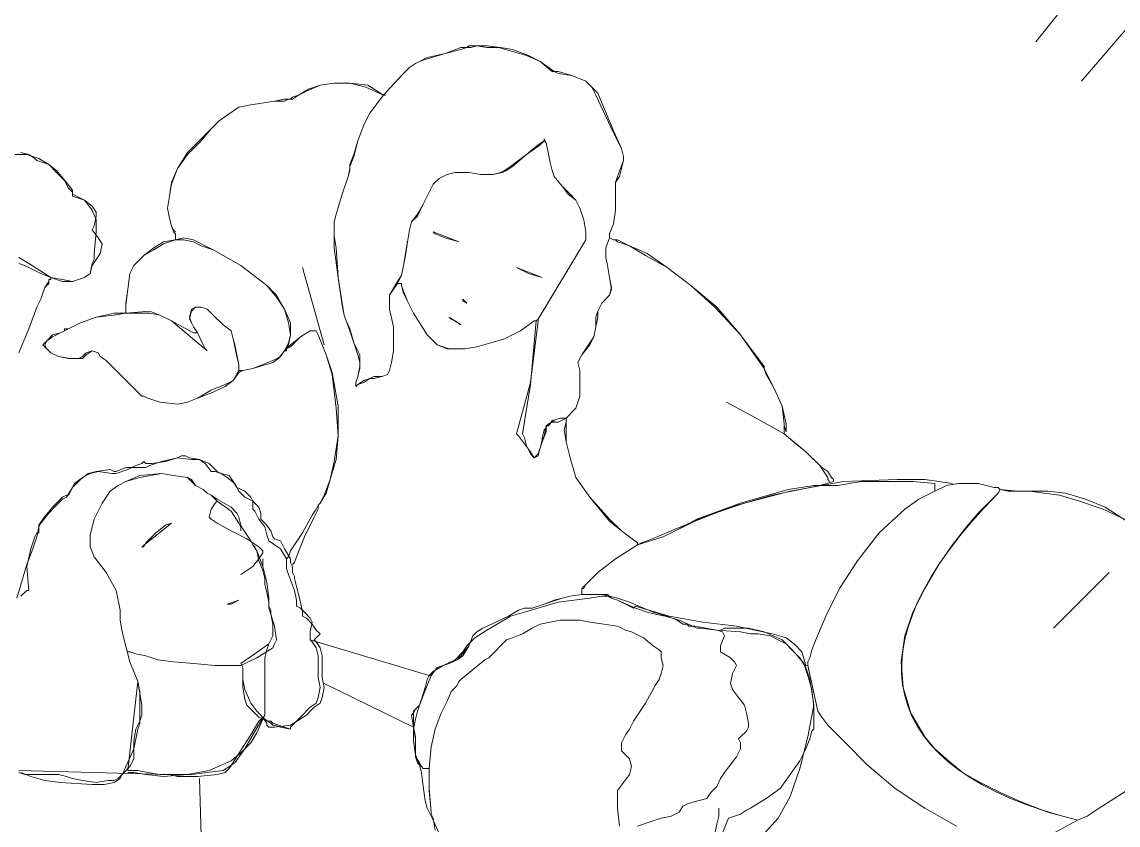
# Model space of a CAD drawing. Header units: centimetres. Extents: x -2268 to 4168, y -1681 to 1458.
# Drawn here: x 653.855 to 656.781, y 24.769 to 26.915 of the extents above; entities that cross this region are included whole.
import ezdxf

# ---------------------------------------------------------------- set-up
doc = ezdxf.new("R2010")
doc.units = ezdxf.units.CM
doc.layers.add('PDF _Geometria_Num_Penna__7', color=7, linetype='Continuous', lineweight=18)

msp = doc.modelspace()

# ---------------------------------------------------------------- linework, layer by layer
at = {"layer": 'PDF _Geometria_Num_Penna__7', "color": 7, "linetype": 'Continuous', "lineweight": 18, "flags": 128}
for points in [[(656.7732, 27.1266), (656.5616, 26.862)], [(656.9055, 27.0155), (656.6833, 26.7562)], [(654.6247, 25.2639), (654.6247, 25.2692), (654.6247, 25.285), (654.63, 25.3115), (654.6247, 25.3221), (654.6089, 25.338), (654.5983, 25.3485), (654.5877, 25.3538), (654.5877, 25.3697), (654.5824, 25.3962), (654.5665, 25.4385), (654.5612, 25.4544), (654.5612, 25.465), (654.5612, 25.4808), (654.5665, 25.4861), (654.5718, 25.502), (654.6036, 25.5496), (654.63, 25.5973), (654.6406, 25.6131), (654.6459, 25.6237), (654.6512, 25.629), (654.6618, 25.6502), (654.6777, 25.6925), (654.6882, 25.7401), (654.6988, 25.8089), (654.6935, 25.883), (654.6829, 25.973), (654.6671, 26.0259), (654.6459, 26.0788), (654.6406, 26.0894), (654.6247, 26.0894), (654.5983, 26.0735), (654.5718, 26.0471), (654.5612, 26.0418), (654.5612, 26.0365), (654.5559, 26.0365), (654.5665, 26.0524), (654.5718, 26.0788), (654.5665, 26.1106), (654.5559, 26.1476), (654.5348, 26.1794), (654.5083, 26.2111), (654.4395, 26.264), (654.3654, 26.3064), (654.3337, 26.317), (654.3125, 26.3275), (654.2861, 26.3328), (654.2649, 26.3328), (654.2649, 26.3487), (654.2596, 26.354), (654.2543, 26.3699), (654.249, 26.391), (654.2437, 26.4175), (654.249, 26.4493), (654.2543, 26.481), (654.2702, 26.5233), (654.2966, 26.5604), (654.3337, 26.5974), (654.3601, 26.6292), (654.3813, 26.6504), (654.4025, 26.6662), (654.4342, 26.6874), (654.4607, 26.6927), (654.5295, 26.7033), (654.5559, 26.7033), (654.5665, 26.7086), (654.5718, 26.7086), (654.5771, 26.7086), (654.593, 26.7191), (654.6141, 26.7297), (654.6512, 26.7456), (654.6882, 26.7509), (654.7306, 26.7509), (654.7729, 26.7403), (654.8205, 26.7191), (654.7994, 26.6927), (654.7835, 26.6715), (654.7676, 26.6398), (654.7517, 26.5974), (654.7412, 26.5551), (654.7306, 26.5286), (654.7306, 26.5181), (654.7253, 26.5022), (654.7094, 26.4546), (654.6935, 26.4016), (654.6882, 26.3805), (654.6882, 26.3593), (654.6882, 26.3381), (654.6882, 26.3117), (654.6988, 26.2323), (654.7094, 26.1582), (654.7147, 26.1317), (654.72, 26.1159), (654.7306, 26.0894), (654.7412, 26.0577), (654.7517, 26.0259), (654.757, 26.0047), (654.757, 25.9889), (654.7517, 25.9677), (654.7464, 25.9518), (654.7464, 25.9412), (654.7517, 25.9465), (654.7676, 25.9518), (654.7835, 25.9624), (654.7941, 25.9624), (654.8152, 25.9677), (654.8311, 25.973), (654.8364, 25.9836), (654.8417, 26.0047), (654.847, 26.0365), (654.847, 26.1), (654.8364, 26.1476), (654.8364, 26.1847), (654.8576, 26.2164), (654.8682, 26.2164), (654.8682, 26.2111), (654.8735, 26.19), (654.884, 26.1688), (654.8999, 26.137), (654.937, 26.0788), (654.9634, 26.0524), (654.9899, 26.0418), (655.0005, 26.0418), (655.0163, 26.0418), (655.0375, 26.0418), (655.0693, 26.0471), (655.1063, 26.0577), (655.1433, 26.0682), (655.1857, 26.0894), (655.2227, 26.1159), (655.228, 26.1159), (655.2121, 25.9465), (655.191, 25.8142), (655.1963, 25.8036), (655.2016, 25.7825), (655.2121, 25.7613), (655.2227, 25.7507), (655.2333, 25.756), (655.2386, 25.7772), (655.2439, 25.7984), (655.2492, 25.8089), (655.2545, 25.8354), (655.2598, 25.8354), (655.2651, 25.8407), (655.2703, 25.8513), (655.2756, 25.846), (655.2862, 25.846), (655.3074, 25.8566), (655.3074, 25.8513), (655.3074, 25.846), (655.3021, 25.8248), (655.3074, 25.7931), (655.318, 25.7507), (655.3338, 25.6978), (655.3709, 25.6449), (655.4238, 25.5814), (655.4556, 25.5549), (655.4979, 25.5232), (655.4979, 25.5179), (655.4397, 25.4808), (655.3921, 25.4438), (655.3762, 25.4279), (655.3603, 25.412), (655.355, 25.4015), (655.3497, 25.4015), (655.3497, 25.3856), (655.318, 25.3803), (655.2968, 25.375), (655.2756, 25.3697), (655.2492, 25.3591), (655.2174, 25.3485), (655.1963, 25.3485), (655.1804, 25.3433), (655.1539, 25.3274), (655.0851, 25.2956), (655.0693, 25.285), (655.0587, 25.2745), (655.0481, 25.248), (655.0269, 25.2215), (655.0163, 25.211), (654.9952, 25.2004), (654.9634, 25.1898), (654.9475, 25.1686)], [(654.2649, 26.354), (654.2596, 26.3593), (654.2543, 26.3699), (654.249, 26.391), (654.2437, 26.4175), (654.249, 26.4493), (654.2543, 26.4863), (654.2702, 26.5233), (654.2966, 26.5657), (654.3337, 26.6027), (654.3601, 26.6292), (654.3813, 26.6504), (654.4025, 26.6662), (654.4342, 26.6874), (654.4607, 26.6927), (654.5295, 26.7033), (654.5559, 26.7086), (654.5665, 26.7086), (654.5718, 26.7086), (654.5771, 26.7139), (654.593, 26.7191), (654.6194, 26.735), (654.6512, 26.7456), (654.6882, 26.7509), (654.7306, 26.7509), (654.7782, 26.7456), (654.8205, 26.7191), (654.8258, 26.7191)], [(653.8309, 26.5604), (653.868, 26.5604), (653.8997, 26.5498), (653.9262, 26.5339), (653.9474, 26.5128), (653.9685, 26.4916), (653.9791, 26.4704), (653.9897, 26.4598), (653.9897, 26.4546), (654.0214, 26.4387), (654.0426, 26.4122), (654.0532, 26.3858), (654.0532, 26.354), (654.0479, 26.2958), (654.0479, 26.2799), (654.0426, 26.2693), (654.0373, 26.2429), (654.0214, 26.2323), (653.9897, 26.2217), (653.9632, 26.227), (653.9315, 26.2323), (653.905, 26.2429), (653.8838, 26.2535), (653.8627, 26.264), (653.8468, 26.2693)], [(653.8521, 26.5657), (653.8733, 26.5604), (653.8891, 26.5498), (653.8944, 26.5445), (653.9262, 26.5339), (653.9474, 26.5181), (653.9738, 26.4863), (653.9897, 26.4651), (653.9897, 26.4546), (653.9897, 26.4493), (654.0214, 26.4387), (654.0426, 26.4228), (654.0532, 26.4069), (654.0532, 26.3963), (654.0479, 26.3699), (654.0426, 26.3593), (654.0585, 26.3381), (654.0691, 26.3223), (654.0638, 26.2958), (654.0532, 26.2799), (654.0426, 26.264), (654.0373, 26.2429), (654.0214, 26.2323), (653.9897, 26.2217), (653.9632, 26.2217), (653.9315, 26.2323), (653.8733, 26.2693), (653.8468, 26.2852)], [(654.1326, 26.1423), (654.1326, 26.1476), (654.1326, 26.1635), (654.1379, 26.2005), (654.1432, 26.2429), (654.1538, 26.264), (654.1643, 26.2746), (654.1802, 26.2905), (654.2067, 26.3117), (654.2331, 26.3275), (654.2649, 26.3328), (654.2861, 26.3381), (654.3125, 26.3328), (654.3337, 26.3223), (654.3654, 26.3064), (654.4395, 26.264), (654.5083, 26.2111), (654.5348, 26.1847), (654.5559, 26.1476), (654.5718, 26.1106), (654.5718, 26.0788), (654.5665, 26.0577), (654.5559, 26.0365), (654.5454, 26.0206), (654.5242, 26.01), (654.4713, 25.9889), (654.4448, 25.9836), (654.4342, 25.9836)], [(655.4344, 26.3328), (655.4397, 26.3328), (655.445, 26.3328), (655.4767, 26.317), (655.5244, 26.2958), (655.5773, 26.2588), (655.6408, 26.2111), (655.7096, 26.1529), (655.7731, 26.0788), (655.8366, 25.9942), (655.8366, 25.9889), (655.8419, 25.9783), (655.863, 25.9359), (655.8842, 25.8883), (655.8948, 25.8407), (655.8948, 25.8248), (655.8948, 25.8195), (655.8895, 25.8354)], [(653.8468, 26.2852), (653.8733, 26.2693), (653.9315, 26.2323), (653.9315, 26.227), (653.9262, 26.227), (653.9262, 26.2164), (653.9156, 26.2058), (653.9103, 26.19), (653.905, 26.1741), (653.8944, 26.1529), (653.8733, 26.0947), (653.8468, 26.0312)], [(654.6036, 26.2588), (654.6618, 26.0524)], [(653.8468, 26.0312), (653.8733, 26.0947), (653.8944, 26.1529), (653.905, 26.1741), (653.9103, 26.19), (653.9156, 26.2058), (653.9262, 26.2217), (653.9262, 26.227), (653.9315, 26.227)], [(654.8682, 26.2164), (654.8682, 26.2111), (654.8735, 26.1952), (654.884, 26.1688), (654.8999, 26.137), (654.937, 26.0788), (654.9634, 26.0524), (654.9952, 26.0418), (655.0005, 26.0418), (655.0163, 26.0418), (655.0375, 26.0418), (655.0693, 26.0471), (655.1063, 26.0577), (655.1433, 26.0682), (655.1857, 26.0894), (655.2227, 26.1159)], [(654.5771, 25.465), (654.5824, 25.4703), (654.5877, 25.4861), (654.6089, 25.5391), (654.6353, 25.592), (654.6459, 25.6131), (654.6459, 25.6237), (654.6512, 25.629), (654.6671, 25.6555), (654.6777, 25.6925), (654.6935, 25.7454), (654.6988, 25.8089), (654.6988, 25.8883), (654.6829, 25.9783), (654.6671, 26.0259), (654.6459, 26.0788), (654.6406, 26.0894), (654.6247, 26.0894), (654.5983, 26.0735), (654.5718, 26.0524), (654.5612, 26.0418), (654.5612, 26.0365)], [(656.0112, 25.6872), (656.0059, 25.6925), (656.0059, 25.6978), (655.9953, 25.7137), (655.9848, 25.7296), (655.9477, 25.7666), (655.9213, 25.7878), (655.8895, 25.8142), (655.8154, 25.8566), (655.736, 25.8989)], [(655.3074, 25.8566), (655.3074, 25.846), (655.3074, 25.8248), (655.3074, 25.7931), (655.318, 25.7507), (655.3338, 25.6978), (655.3709, 25.6449), (655.4238, 25.5867), (655.4556, 25.5549), (655.4979, 25.5232)], [(654.4448, 25.1898), (654.4448, 25.158), (654.4501, 25.1316), (654.466, 25.0945), (654.4819, 25.0734), (654.4924, 25.0628), (654.5083, 25.0416), (654.5083, 25.0363), (654.5136, 25.031), (654.5189, 25.031), (654.5295, 25.031), (654.5718, 25.0363), (654.6141, 25.0628), (654.63, 25.0787), (654.6353, 25.0839), (654.6512, 25.0945), (654.6565, 25.1104), (654.6618, 25.1369), (654.6565, 25.1633), (654.6565, 25.1951), (654.6565, 25.2215), (654.6512, 25.2427), (654.6406, 25.2586), (654.6353, 25.2639), (654.6406, 25.2692), (654.6512, 25.2797), (654.6406, 25.2903), (654.63, 25.3062), (654.6141, 25.3221), (654.6036, 25.3274), (654.6036, 25.338), (654.5983, 25.3644), (654.5877, 25.4068), (654.5824, 25.4279), (654.5824, 25.4332), (654.5771, 25.4438), (654.5771, 25.4597), (654.5718, 25.4703), (654.5718, 25.4808), (654.5559, 25.5073), (654.5454, 25.5285), (654.5295, 25.5338), (654.5242, 25.5391), (654.5189, 25.5549), (654.5083, 25.5708), (654.4977, 25.5814), (654.4924, 25.5867), (654.4924, 25.6026), (654.4871, 25.6184), (654.4713, 25.6343), (654.4501, 25.6449), (654.4342, 25.6608), (654.4236, 25.6819), (654.4025, 25.6978), (654.3866, 25.7084), (654.376, 25.7137), (654.3548, 25.7349), (654.3284, 25.7454), (654.3019, 25.7507), (654.2913, 25.756), (654.2808, 25.756), (654.2702, 25.7507), (654.2278, 25.7401), (654.1961, 25.7296), (654.1855, 25.7243), (654.1802, 25.7243), (654.1749, 25.7243), (654.159, 25.7243), (654.1326, 25.7243), (654.1061, 25.7137), (654.1008, 25.7137), (654.0902, 25.719), (654.0532, 25.7137), (654.032, 25.7084), (654.0109, 25.6925), (653.9897, 25.6713), (653.9738, 25.6449), (653.9632, 25.6396), (653.9474, 25.6237), (653.9262, 25.6026), (653.905, 25.5761), (653.8997, 25.5655), (653.8944, 25.5391), (653.8839, 25.5073), (653.868, 25.465), (653.8415, 25.375)], [(653.8521, 25.3803), (653.868, 25.3962), (653.8733, 25.3962), (653.868, 25.4597), (653.8786, 25.5073), (653.8891, 25.5391), (653.8944, 25.5496), (653.8997, 25.5496), (653.8997, 25.5708), (653.9103, 25.5867), (653.9368, 25.6184), (653.9632, 25.6449), (653.9738, 25.6502), (653.9791, 25.6502), (653.995, 25.6819), (654.0161, 25.6978), (654.0373, 25.7084), (654.0585, 25.7137), (654.0955, 25.7084), (654.1061, 25.7084), (654.1379, 25.719), (654.159, 25.7296), (654.1749, 25.7349), (654.1802, 25.7401), (654.1855, 25.7349), (654.2014, 25.7349), (654.2384, 25.7401), (654.2702, 25.7507), (654.3072, 25.7454), (654.3125, 25.7454), (654.3284, 25.7454), (654.3442, 25.7349), (654.3601, 25.7137), (654.3707, 25.7137), (654.3866, 25.7084), (654.4077, 25.7031), (654.4183, 25.6872), (654.4289, 25.6713), (654.4501, 25.6608), (654.466, 25.6449), (654.4712, 25.6343), (654.4712, 25.6131), (654.4765, 25.6078), (654.4871, 25.5867), (654.503, 25.5655), (654.5083, 25.5443), (654.5136, 25.5285), (654.5295, 25.5179), (654.5453, 25.5073), (654.5612, 25.4808), (654.5612, 25.465), (654.5612, 25.4544), (654.5665, 25.4385), (654.5824, 25.3962), (654.5877, 25.3697), (654.5877, 25.3538), (654.5983, 25.3485), (654.6088, 25.338), (654.6247, 25.3221), (654.63, 25.3115), (654.6247, 25.285), (654.6247, 25.2692), (654.6247, 25.2639), (654.63, 25.2586), (654.6406, 25.2427), (654.6459, 25.2215), (654.6459, 25.1951), (654.6459, 25.1633), (654.6512, 25.1369), (654.6459, 25.1104), (654.6406, 25.0945), (654.6247, 25.0839), (654.5983, 25.0575), (654.5824, 25.0416), (654.5718, 25.031), (654.5718, 25.0257), (654.54, 25.0363), (654.5242, 25.0416), (654.5189, 25.0469), (654.5083, 25.0469), (654.4871, 25.0575), (654.4712, 25.0734), (654.4607, 25.0839), (654.4554, 25.0892), (654.4501, 25.1051), (654.4448, 25.1369), (654.4448, 25.158), (654.4448, 25.1898), (654.4395, 25.2004), (654.4765, 25.2268), (654.5136, 25.2533), (654.5242, 25.2745), (654.5242, 25.3062), (654.5189, 25.3327), (654.5136, 25.3485), (654.5136, 25.3644), (654.5083, 25.3909), (654.503, 25.412), (654.503, 25.4279), (654.503, 25.4385), (654.4977, 25.4597), (654.4818, 25.502), (654.4765, 25.5126), (654.4712, 25.5179), (654.466, 25.5285), (654.4554, 25.5443), (654.4448, 25.5602), (654.4395, 25.5708), (654.4342, 25.592), (654.4289, 25.6026), (654.413, 25.6184), (654.376, 25.6396), (654.3601, 25.6502), (654.3495, 25.6555), (654.339, 25.6661), (654.3178, 25.6766), (654.3019, 25.6925), (654.2966, 25.6978), (654.2596, 25.7031), (654.2278, 25.7084), (654.1696, 25.6978), (654.1326, 25.6872), (654.1114, 25.6766), (654.0902, 25.6608), (654.0691, 25.629), (654.0479, 25.5867), (654.0373, 25.5443), (654.0373, 25.5126), (654.0479, 25.4861), (654.0796, 25.4438), (654.1061, 25.3962), (654.1114, 25.3697), (654.1167, 25.3433), (654.1167, 25.3168), (654.122, 25.285), (654.1432, 25.2057), (654.1643, 25.1527), (654.1749, 25.0892), (654.1749, 25.0628), (654.1696, 25.0469), (654.159, 25.0257), (654.1537, 24.994), (654.1537, 24.9464), (654.1432, 24.9252), (654.1273, 24.9093), (654.1114, 24.8934), (654.1008, 24.8881), (654.0955, 24.8881), (654.0849, 24.8881), (654.0532, 24.8829), (654.0161, 24.8881), (653.9897, 24.8934), (653.9738, 24.8987), (653.9526, 24.904), (653.905, 24.904), (653.8627, 24.904), (653.8468, 24.9093)], [(653.8521, 24.9093), (653.8786, 24.8987), (653.9156, 24.8881), (653.958, 24.8829), (654.0426, 24.8776), (654.0744, 24.8776), (654.1008, 24.8829), (654.1167, 24.8934), (654.1273, 24.9146), (654.1538, 24.9728), (654.1643, 25.0257), (654.1696, 25.0416), (654.1696, 25.0469), (654.1696, 25.0945), (654.1696, 25.1263), (654.1643, 25.1527), (654.1432, 25.2057), (654.122, 25.285), (654.1167, 25.3168), (654.1167, 25.3433), (654.1114, 25.3697), (654.1061, 25.3962), (654.0797, 25.4438), (654.0479, 25.4861), (654.0373, 25.5126), (654.0373, 25.5443), (654.0479, 25.5867), (654.0691, 25.629), (654.0902, 25.6608), (654.1114, 25.6766), (654.1326, 25.6872), (654.1696, 25.7031), (654.2278, 25.7084), (654.2596, 25.7031), (654.2966, 25.6978), (654.3072, 25.6925), (654.3178, 25.6766), (654.339, 25.6661), (654.3496, 25.6555), (654.3601, 25.6502), (654.376, 25.6343), (654.4131, 25.6078), (654.4342, 25.5761), (654.4395, 25.5655), (654.4395, 25.5549)], [(655.3497, 25.4015), (655.355, 25.4068), (655.3603, 25.412), (655.3762, 25.4279), (655.3921, 25.4438), (655.4397, 25.4808), (655.4979, 25.5179), (655.5085, 25.5232), (655.5244, 25.5285), (655.5508, 25.5391), (655.5879, 25.5549), (655.6249, 25.5708), (655.6725, 25.592), (655.7837, 25.629), (655.9054, 25.6608), (656.0483, 25.6872), (656.1911, 25.6925), (656.2652, 25.6925), (656.3393, 25.6819)], [(656.3499, 24.7664), (656.2652, 24.8141), (656.1858, 24.867), (656.1117, 24.9305), (656.0535, 24.9887), (656.0059, 25.0363), (655.99, 25.0575), (655.9794, 25.0734), (655.953, 25.1951), (655.953, 25.2057), (655.9583, 25.2162), (655.9636, 25.2374), (655.9742, 25.2639), (656.0006, 25.3274), (656.0377, 25.4015), (656.0853, 25.4755), (656.1435, 25.5496), (656.2123, 25.6131), (656.2493, 25.6396), (656.2917, 25.6608), (656.3234, 25.6766), (656.3552, 25.6819), (656.4081, 25.6819), (656.4504, 25.6713), (656.461, 25.6713), (656.4663, 25.6661), (656.4875, 25.6608), (656.5192, 25.6608), (656.5563, 25.6608), (656.5933, 25.6608), (656.6409, 25.6555), (656.6939, 25.6396), (656.7468, 25.6184), (656.805, 25.5814)], [(656.6145, 24.7506), (656.6727, 24.7823), (656.5933, 24.8035), (656.5245, 24.8299), (656.4663, 24.8564), (656.4134, 24.8829), (656.3658, 24.9093), (656.3287, 24.9411), (656.2917, 24.9728), (656.2652, 25.0046), (656.2282, 25.0681), (656.207, 25.1369), (656.2017, 25.2057), (656.2123, 25.2745), (656.2335, 25.338), (656.2652, 25.4015), (656.3023, 25.465), (656.3393, 25.5179), (656.3764, 25.5655), (656.4081, 25.6026), (656.4399, 25.6343), (656.461, 25.6555), (656.4663, 25.6661), (656.5139, 25.6608), (656.5457, 25.6608), (656.5827, 25.6555), (656.6251, 25.6502), (656.678, 25.6343), (656.7415, 25.6131), (656.8209, 25.5761)], [(654.4395, 25.4385), (654.4713, 25.4597), (654.4871, 25.4808), (654.4977, 25.4967), (654.4977, 25.502), (654.4871, 25.5126), (654.4554, 25.5338), (654.4131, 25.5549), (654.376, 25.5761), (654.3601, 25.5867), (654.3548, 25.592), (654.3601, 25.6131), (654.3707, 25.629), (654.376, 25.6343)], [(654.4977, 25.4808), (654.4977, 25.4755), (654.4977, 25.4597), (654.5083, 25.4173), (654.5136, 25.375), (654.5136, 25.3591), (654.5136, 25.3538), (654.5189, 25.3433), (654.5189, 25.3327), (654.5295, 25.3009), (654.5348, 25.2639), (654.5295, 25.2533), (654.5242, 25.2427), (654.4818, 25.2162), (654.4395, 25.1951), (654.3707, 25.1951), (654.3125, 25.2004), (654.2596, 25.2057), (654.2172, 25.211), (654.1855, 25.2215), (654.159, 25.2268), (654.1432, 25.2321), (654.1379, 25.2321)], [(656.6092, 25.2956), (656.7574, 25.4438)], [(654.9264, 24.9199), (654.9211, 24.9252), (654.9158, 24.9358), (654.9052, 24.9516), (654.9052, 24.9728), (654.9052, 25.0046), (654.8999, 25.031), (654.8999, 25.0628), (654.8999, 25.0734), (654.9052, 25.0787), (654.9158, 25.0892), (654.9264, 25.1157), (654.9475, 25.1686), (654.9634, 25.1898), (654.9952, 25.2004), (655.0163, 25.211), (655.0322, 25.2215), (655.0481, 25.248), (655.0587, 25.2745), (655.0693, 25.285), (655.0851, 25.2956), (655.1539, 25.3274), (655.1804, 25.3433), (655.1963, 25.3485), (655.2174, 25.3485), (655.2492, 25.3591), (655.2809, 25.3697), (655.2968, 25.375), (655.318, 25.3803), (655.3497, 25.3856), (655.3921, 25.3856), (655.4079, 25.3856), (655.4185, 25.3856), (655.4291, 25.375), (655.445, 25.3697), (655.4926, 25.3485), (655.5244, 25.338), (655.5455, 25.3327), (655.572, 25.3274), (655.609, 25.3168), (655.6461, 25.3009), (655.6567, 25.2956), (655.6672, 25.2956), (655.7096, 25.2903), (655.7254, 25.285), (655.7307, 25.2745), (655.7202, 25.248), (655.7202, 25.2374), (655.7202, 25.2321), (655.7466, 25.2162), (655.7572, 25.2057), (655.7625, 25.1951), (655.7519, 25.1739), (655.7466, 25.1475), (655.7519, 25.1316), (655.7678, 25.1104), (655.7837, 25.0892), (655.789, 25.0681), (655.7942, 25.0416), (655.7942, 25.031), (655.789, 25.0204), (655.7731, 25.0046), (655.7678, 24.9993), (655.7731, 24.9887), (655.7731, 24.9728), (655.7625, 24.9516), (655.7307, 24.9093), (655.7202, 24.8934), (655.7096, 24.8723), (655.6937, 24.8564), (655.6831, 24.8405), (655.6461, 24.8299), (655.6302, 24.8246), (655.6196, 24.8194), (655.609, 24.8035), (655.5879, 24.7929), (655.5614, 24.7876), (655.5455, 24.7823), (655.5296, 24.777), (655.4979, 24.7664)], [(655.8313, 24.74), (655.8736, 24.7876), (655.9054, 24.8458), (655.9318, 24.9199), (655.953, 25.0046), (655.9689, 25.0892), (655.9636, 25.1263), (655.9583, 25.158), (655.9477, 25.1898), (655.9318, 25.2162), (655.8948, 25.2533), (655.8525, 25.2745), (655.8207, 25.2797), (655.7995, 25.2797), (655.7731, 25.285), (655.7096, 25.2903), (655.6514, 25.3009), (655.6355, 25.3009), (655.6302, 25.3062), (655.6196, 25.3062), (655.6037, 25.3168), (655.5773, 25.3274), (655.5402, 25.338), (655.4767, 25.3644), (655.445, 25.375), (655.4238, 25.3803), (655.4026, 25.3803), (655.3709, 25.375), (655.2862, 25.3644), (655.1963, 25.338), (655.1592, 25.3274), (655.1328, 25.3115), (655.0957, 25.2903), (655.064, 25.2692), (655.0428, 25.248), (655.0322, 25.2321), (655.011, 25.211), (654.9793, 25.1951), (654.9528, 25.1792), (654.9422, 25.1686), (654.937, 25.158), (654.9317, 25.1369), (654.9211, 25.1051), (654.9105, 25.0734), (654.9052, 25.0522), (654.8999, 25.0257), (654.8999, 24.994), (654.9052, 24.9569), (654.9158, 24.9305), (654.9211, 24.9093), (654.9264, 24.8723), (654.9317, 24.8352), (654.937, 24.8141), (654.9422, 24.8035), (654.9528, 24.7823), (654.974, 24.7347)], [(655.4503, 24.7664), (655.445, 24.8141), (655.445, 24.8405), (655.445, 24.8617), (655.4767, 24.904), (655.482, 24.9252), (655.4767, 24.9464), (655.4661, 24.9569), (655.4556, 24.9675), (655.4556, 24.9887), (655.4661, 25.0099), (655.4767, 25.0257), (655.4873, 25.0469), (655.5191, 25.0945), (655.5455, 25.1422), (655.5561, 25.158), (655.5614, 25.1739), (655.5667, 25.1951), (655.5614, 25.2162), (655.5614, 25.2321), (655.5561, 25.2374), (655.5402, 25.248), (655.5138, 25.2692), (655.482, 25.285), (655.4661, 25.2903), (655.4556, 25.2956), (655.445, 25.3009), (655.4079, 25.3062), (655.3709, 25.3115), (655.3444, 25.3168), (655.3233, 25.3168), (655.2915, 25.3168), (655.2651, 25.3115), (655.2386, 25.3062), (655.2174, 25.2956), (655.191, 25.2797), (655.1645, 25.2692), (655.1486, 25.2639), (655.1328, 25.248), (655.1169, 25.2321), (655.101, 25.2162), (655.0904, 25.211), (655.0269, 25.158), (655.0216, 25.1527), (655.0163, 25.1422), (655.0005, 25.1263), (654.9899, 25.0998), (654.974, 25.0681), (654.9581, 25.0257), (654.9475, 24.9781), (654.9422, 24.9199), (654.9422, 24.867), (654.9475, 24.8035), (654.9475, 24.7982), (654.9528, 24.7876), (654.9581, 24.7558)], [(655.7149, 24.7241), (655.7413, 24.7876), (655.7572, 24.7929), (655.7731, 24.7982), (655.789, 24.8088), (655.7995, 24.8141), (655.8419, 24.8405), (655.8789, 24.867), (655.9054, 24.904), (655.9318, 24.9411), (655.9477, 24.9728), (655.9583, 24.9993), (655.9636, 25.0204), (655.9689, 25.0257), (655.9689, 25.031), (655.9689, 25.0416), (655.9689, 25.0839), (655.9636, 25.1316), (655.953, 25.1686), (655.9424, 25.2004), (655.9213, 25.2268), (655.8842, 25.2639), (655.8366, 25.285), (655.7942, 25.2956), (655.7572, 25.2956), (655.7307, 25.2956), (655.7202, 25.2903)], [(653.8468, 24.9146), (654.2437, 24.904), (654.249, 24.904), (654.2702, 24.8987), (654.3231, 24.8987), (654.376, 24.904), (654.3972, 24.9093), (654.4078, 24.9199), (654.466, 25.0099), (654.4871, 25.0469), (654.4977, 25.0575), (654.503, 25.0522), (654.5189, 25.0416), (654.5242, 25.0363), (654.5295, 25.0363), (654.5454, 25.031), (654.5718, 25.0257), (654.5718, 25.031), (654.5824, 25.0416), (654.5983, 25.0575), (654.6247, 25.0839), (654.6406, 25.0945), (654.6459, 25.1104), (654.6512, 25.1369), (654.6459, 25.1633), (654.6459, 25.1951), (654.6459, 25.2215), (654.6406, 25.2427), (654.63, 25.2586), (654.6247, 25.2639), (654.9422, 25.1686), (654.9475, 25.1686), (654.9264, 25.1157), (654.9158, 25.0892), (654.9052, 25.0787), (654.8999, 25.0681), (654.8946, 25.0628), (654.8999, 25.031), (654.9052, 24.9993), (654.9052, 24.9728), (654.9052, 24.9516), (654.9105, 24.9358), (654.9211, 24.9252), (654.9264, 24.9199), (654.9422, 24.9199), (654.9422, 24.8617), (654.9475, 24.8035), (654.9475, 24.7982), (654.9528, 24.7876), (654.9581, 24.7558)], [(654.8999, 25.031), (654.6618, 25.1475)], [(654.1379, 24.9093), (654.1432, 24.9093), (654.1538, 24.9093), (654.1855, 24.904), (654.2331, 24.8987), (654.2966, 24.904), (654.3548, 24.9146), (654.4131, 24.9411), (654.4395, 24.9622), (654.466, 24.9887), (654.4819, 25.0152), (654.4977, 25.0522)], [(654.3284, 24.8934), (654.339, 24.5548)], [(656.805, 24.8617), (656.7309, 24.8141), (656.6991, 24.7929), (656.6727, 24.7823), (656.6145, 24.7506)], [(655.7149, 24.8141), (655.7149, 24.8088), (655.7149, 24.7929), (655.7096, 24.7717), (655.7043, 24.7453), (655.6672, 24.6183)]]:
    msp.add_lwpolyline(points, dxfattribs=at)
for points in [[(654.6882, 26.3593), (654.6882, 26.3805), (654.6935, 26.4016), (654.7094, 26.4546), (654.7253, 26.5022), (654.7306, 26.5181), (654.7306, 26.5286), (654.7412, 26.5551), (654.7517, 26.5974), (654.7676, 26.6398), (654.7835, 26.6715), (654.7994, 26.6927), (654.8205, 26.7191), (654.8682, 26.7721), (654.8893, 26.7932), (654.9052, 26.8038), (654.9158, 26.8091), (654.9317, 26.8144), (654.9846, 26.8303), (655.0269, 26.8409), (655.0428, 26.8462), (655.0481, 26.8462), (655.0534, 26.8462), (655.0693, 26.8514), (655.0957, 26.8462), (655.1275, 26.8462), (655.1645, 26.8356), (655.2016, 26.825), (655.2386, 26.8091), (655.2703, 26.7826), (655.2756, 26.7826), (655.2862, 26.7774), (655.3233, 26.7721), (655.3603, 26.7562), (655.3762, 26.7403), (655.3868, 26.7191), (655.4344, 26.6186), (655.4556, 26.5763), (655.4609, 26.5551), (655.4609, 26.5445), (655.445, 26.5022), (655.4397, 26.4863), (655.4397, 26.4704), (655.4397, 26.4493), (655.4397, 26.4122), (655.4344, 26.3752), (655.4238, 26.3487), (655.4238, 26.3381), (655.4132, 26.3117), (655.4132, 26.2852), (655.4185, 26.264), (655.4238, 26.2323), (655.4291, 26.2005), (655.4238, 26.1847), (655.4026, 26.1635), (655.3921, 26.1423), (655.3868, 26.1265), (655.3868, 26.1), (655.3815, 26.0735), (655.3709, 26.0524), (655.3497, 26.0259), (655.3391, 26.0047), (655.3444, 25.9836), (655.3444, 25.9518), (655.3444, 25.9148), (655.3338, 25.883), (655.3074, 25.8566), (655.2862, 25.846), (655.2756, 25.846), (655.2703, 25.846), (655.2598, 25.8407), (655.2545, 25.8301), (655.2492, 25.8248), (655.2439, 25.8036), (655.2439, 25.7931), (655.2386, 25.7772), (655.2333, 25.756), (655.2227, 25.7507), (655.2121, 25.7613), (655.2016, 25.7825), (655.1963, 25.8036), (655.191, 25.8142), (655.2121, 25.9465), (655.228, 26.1159), (655.2333, 26.1212), (655.3603, 26.3328), (655.3603, 26.354), (655.355, 26.3858), (655.3444, 26.4175), (655.3338, 26.4387), (655.3127, 26.4546), (655.2968, 26.4757), (655.2756, 26.5022), (655.2703, 26.5181), (655.2651, 26.5392), (655.2598, 26.5657), (655.2545, 26.5921), (655.2492, 26.5974), (655.2333, 26.5868), (655.2016, 26.5604), (655.1592, 26.5286), (655.1433, 26.5181), (655.1328, 26.5128), (655.1116, 26.5075), (655.0798, 26.5075), (655.0481, 26.5128), (655.0269, 26.5128), (655.011, 26.5128), (654.9899, 26.5075), (654.9687, 26.4969), (654.9528, 26.481), (654.9422, 26.4598), (654.9264, 26.4281), (654.9105, 26.3963), (654.8946, 26.3805), (654.8893, 26.3593), (654.884, 26.3275), (654.8787, 26.2905), (654.8735, 26.264), (654.8682, 26.2376), (654.8576, 26.2164), (654.8364, 26.1847), (654.8364, 26.1476), (654.847, 26.1), (654.847, 26.0365), (654.8417, 26.0047), (654.8364, 25.9836), (654.8311, 25.973), (654.8152, 25.9677), (654.7941, 25.9624), (654.7835, 25.9624), (654.7676, 25.9518), (654.7517, 25.9465), (654.7464, 25.9412), (654.7464, 25.9518), (654.7517, 25.9677), (654.757, 25.9889), (654.757, 26.0047), (654.7517, 26.0259), (654.7412, 26.0577), (654.7306, 26.0894), (654.72, 26.1159), (654.7147, 26.1317), (654.7094, 26.1582), (654.6988, 26.2323), (654.6882, 26.3117), (654.6882, 26.3381)], [(655.2545, 25.8354), (655.2545, 25.8301), (655.2545, 25.8195), (655.2439, 25.7931), (655.2333, 25.7613), (655.228, 25.756), (655.2227, 25.7507), (655.2121, 25.7666), (655.1963, 25.7878), (655.1804, 25.8089), (655.1751, 25.8142), (655.2121, 25.9518), (655.2333, 26.1159), (655.2333, 26.1212), (655.3603, 26.3328), (655.3603, 26.354), (655.355, 26.3858), (655.3444, 26.4175), (655.3338, 26.4387), (655.318, 26.4546), (655.2968, 26.4757), (655.2756, 26.5022), (655.2703, 26.5181), (655.2651, 26.5392), (655.2598, 26.5657), (655.2545, 26.5921), (655.2492, 26.6027), (655.2492, 26.5974), (655.2386, 26.5868), (655.2016, 26.5604), (655.1645, 26.5286), (655.1486, 26.5181), (655.138, 26.5128), (655.1116, 26.5075), (655.0798, 26.5075), (655.0481, 26.5128), (655.0269, 26.5128), (655.011, 26.5128), (654.9899, 26.5075), (654.9687, 26.4969), (654.9528, 26.481), (654.9422, 26.4598), (654.9264, 26.4281), (654.9105, 26.4016), (654.8946, 26.3805), (654.8893, 26.3593), (654.884, 26.3275), (654.8787, 26.2958), (654.8735, 26.264), (654.8682, 26.2376), (654.8576, 26.2217), (654.8364, 26.1847), (654.8364, 26.1476), (654.847, 26.1), (654.847, 26.0365), (654.8417, 26.0047), (654.8364, 25.9836), (654.8311, 25.973), (654.8152, 25.9677), (654.7941, 25.9677), (654.7835, 25.9624), (654.7676, 25.9571), (654.7517, 25.9465), (654.7464, 25.9412), (654.7464, 25.9518), (654.7517, 25.9677), (654.757, 25.9942), (654.757, 26.0047), (654.757, 26.0259), (654.7412, 26.0577), (654.7306, 26.0947), (654.72, 26.1159), (654.7147, 26.1317), (654.7094, 26.1635), (654.6988, 26.2323), (654.6935, 26.3117), (654.6882, 26.3434), (654.6882, 26.3593), (654.6882, 26.3805), (654.6935, 26.4016), (654.7094, 26.4546), (654.7253, 26.5022), (654.7306, 26.5233), (654.7306, 26.5339), (654.7412, 26.5604), (654.7517, 26.5974), (654.7676, 26.6398), (654.7835, 26.6715), (654.7994, 26.6927), (654.8205, 26.7191), (654.8682, 26.7721), (654.8893, 26.7932), (654.9052, 26.8038), (654.9158, 26.8091), (654.937, 26.8197), (654.9846, 26.8303), (655.0269, 26.8462), (655.0428, 26.8462), (655.0481, 26.8514), (655.0534, 26.8514), (655.0693, 26.8514), (655.0957, 26.8514), (655.1328, 26.8462), (655.1645, 26.8409), (655.2068, 26.825), (655.2386, 26.8091), (655.2756, 26.7826), (655.2862, 26.7826), (655.3233, 26.7721), (655.3603, 26.7562), (655.3762, 26.7403), (655.3921, 26.7244), (655.4344, 26.6239), (655.4556, 26.5763), (655.4609, 26.5551), (655.4609, 26.5445), (655.4503, 26.5022), (655.4397, 26.4863), (655.4397, 26.4757), (655.4397, 26.4493), (655.4397, 26.4122), (655.4344, 26.3752), (655.4238, 26.3487), (655.4238, 26.3381), (655.4132, 26.3117), (655.4132, 26.2852), (655.4185, 26.264), (655.4238, 26.2323), (655.4291, 26.2058), (655.4238, 26.1847), (655.4026, 26.1635), (655.3921, 26.1423), (655.3921, 26.1265), (655.3868, 26.1), (655.3815, 26.0735), (655.3709, 26.0577), (655.3497, 26.0259), (655.3391, 26.0047), (655.3444, 25.9836), (655.3444, 25.9518), (655.3444, 25.9148), (655.3338, 25.883), (655.3074, 25.8566), (655.2915, 25.8566), (655.2756, 25.8513)], [(654.8734, 26.264), (654.8787, 26.2905), (654.884, 26.3275), (654.8893, 26.3593), (654.8946, 26.3805), (654.9105, 26.3963), (654.9264, 26.4281), (654.9422, 26.4598), (654.9528, 26.481), (654.9687, 26.4969), (654.9899, 26.5075), (655.011, 26.5128), (655.0269, 26.5128), (655.0481, 26.5128), (655.0798, 26.5075), (655.1116, 26.5075), (655.1327, 26.5128), (655.1433, 26.5181), (655.1592, 26.5286), (655.2015, 26.5604), (655.2333, 26.5868), (655.2492, 26.5974), (655.2545, 26.5921), (655.2597, 26.5657), (655.265, 26.5392), (655.2703, 26.5181), (655.2756, 26.5022), (655.2968, 26.4757), (655.3127, 26.4546), (655.3338, 26.4387), (655.3444, 26.4175), (655.355, 26.3858), (655.3603, 26.354), (655.3603, 26.3328), (655.2333, 26.1212), (655.228, 26.1159), (655.2227, 26.1159), (655.1857, 26.0894), (655.1433, 26.0682), (655.1063, 26.0577), (655.0692, 26.0471), (655.0375, 26.0418), (655.0163, 26.0418), (655.0004, 26.0418), (654.9899, 26.0418), (654.9634, 26.0524), (654.9369, 26.0788), (654.8999, 26.137), (654.884, 26.1688), (654.8734, 26.19), (654.8681, 26.2111), (654.8681, 26.2164), (654.8576, 26.2164), (654.8681, 26.2376)], [(654.9528, 26.354), (654.9581, 26.3487), (654.9846, 26.3381), (655.0216, 26.3275)], [(655.3074, 25.8566), (655.3074, 25.8513), (655.3074, 25.846), (655.3021, 25.8248), (655.3074, 25.7931), (655.318, 25.7507), (655.3338, 25.6978), (655.3709, 25.6449), (655.4238, 25.5814), (655.4556, 25.5549), (655.4979, 25.5232), (655.4979, 25.5179), (655.5667, 25.5391), (655.6514, 25.5814), (655.7466, 25.6184), (655.8577, 25.6502), (655.9848, 25.6766), (656.0218, 25.6872), (656.0218, 25.6925), (656.0165, 25.6978), (656.0059, 25.7137), (655.99, 25.7243), (655.9477, 25.7666), (655.8895, 25.8142), (655.8895, 25.8195), (655.8895, 25.8248), (655.8895, 25.8407), (655.8842, 25.8883), (655.863, 25.9359), (655.8419, 25.973), (655.8366, 25.9889), (655.7731, 26.0788), (655.7043, 26.1529), (655.6408, 26.2111), (655.5773, 26.2588), (655.5191, 26.2905), (655.4767, 26.317), (655.445, 26.3275), (655.4397, 26.3328), (655.4344, 26.3328), (655.4238, 26.3381), (655.4132, 26.3117), (655.4132, 26.2852), (655.4185, 26.264), (655.4238, 26.2323), (655.4291, 26.2005), (655.4238, 26.1847), (655.4026, 26.1635), (655.3921, 26.1423), (655.3868, 26.1265), (655.3868, 26.1), (655.3815, 26.0735), (655.3709, 26.0524), (655.3497, 26.0259), (655.3391, 26.0047), (655.3444, 25.9836), (655.3444, 25.9518), (655.3444, 25.9148), (655.3338, 25.883)], [(654.1326, 26.1423), (654.1326, 26.1476), (654.1326, 26.1582), (654.1379, 26.2005), (654.1432, 26.2429), (654.1538, 26.264), (654.1643, 26.2746), (654.1802, 26.2905), (654.2067, 26.3064), (654.2331, 26.3223), (654.2649, 26.3328), (654.2861, 26.3328), (654.3125, 26.3275), (654.3337, 26.317), (654.3654, 26.3064), (654.4395, 26.264), (654.5083, 26.2111), (654.5348, 26.1794), (654.5559, 26.1476), (654.5718, 26.1106), (654.5718, 26.0788), (654.5665, 26.0524), (654.5559, 26.0365), (654.5401, 26.0153), (654.5242, 26.0047), (654.4713, 25.9889), (654.4448, 25.9836), (654.4342, 25.9783), (654.4342, 25.9994), (654.4289, 26.0206), (654.4236, 26.0471), (654.4183, 26.0682), (654.4131, 26.0894), (654.3919, 26.1053), (654.3654, 26.1317), (654.3548, 26.1423), (654.3496, 26.1476), (654.3337, 26.1529), (654.3178, 26.1529), (654.3072, 26.1423), (654.3019, 26.1212), (654.3072, 26.1106), (654.3125, 26.1), (654.3231, 26.0841), (654.3125, 26.0841), (654.2543, 26.1159), (654.2225, 26.1317), (654.1961, 26.137), (654.1326, 26.137)], [(655.1751, 26.2588), (655.1857, 26.2535), (655.2068, 26.2429), (655.2439, 26.2323)], [(655.0322, 26.1741), (655.0322, 26.1688), (655.0428, 26.1635)], [(654.3496, 26.0365), (654.3443, 26.0418), (654.339, 26.0524), (654.3231, 26.0841), (654.3125, 26.1), (654.3072, 26.1106), (654.3019, 26.1265), (654.3072, 26.1476), (654.3178, 26.1529), (654.3337, 26.1529), (654.3496, 26.1476), (654.3548, 26.1423), (654.3654, 26.1317), (654.3919, 26.1053), (654.4131, 26.0894), (654.4183, 26.0682), (654.4236, 26.0524), (654.4289, 26.0259), (654.4342, 25.9994), (654.4342, 25.9836), (654.4183, 25.9571), (654.3972, 25.9465), (654.3601, 25.9307), (654.3231, 25.9095), (654.2966, 25.8989), (654.2702, 25.8936), (654.2225, 25.8989), (654.1908, 25.9095), (654.1802, 25.9148), (654.1749, 25.9148), (654.1696, 25.9201), (654.159, 25.9307), (654.122, 25.9677), (654.0797, 26.01), (654.0638, 26.0206), (654.0585, 26.0312), (654.0426, 26.0365), (654.0267, 26.0312), (654.0162, 26.0206), (654.0056, 26.0153), (653.9791, 26.0153), (653.9527, 26.0206), (653.9315, 26.0312), (653.9209, 26.0418), (653.9103, 26.0524), (653.9209, 26.063), (653.9368, 26.0788), (653.958, 26.0841), (653.9685, 26.0894), (653.9685, 26.0947), (653.9791, 26.0947), (654.0109, 26.1106), (654.0532, 26.1265), (654.1008, 26.137), (654.1326, 26.137), (654.1961, 26.1423), (654.2225, 26.1317), (654.2543, 26.1159)], [(653.9844, 26.0153), (653.9527, 26.0206), (653.9315, 26.0312), (653.9209, 26.0418), (653.9156, 26.0524), (653.9209, 26.063), (653.9368, 26.0735), (653.958, 26.0841), (653.9685, 26.0894), (653.9791, 26.0947), (654.0109, 26.1106), (654.0532, 26.1265), (654.1008, 26.1317), (654.1326, 26.137), (654.1961, 26.137), (654.2225, 26.1317), (654.2543, 26.1159), (654.3125, 26.0841), (654.3231, 26.0841), (654.3125, 26.1), (654.3072, 26.1106), (654.3019, 26.1212), (654.3072, 26.1423), (654.3178, 26.1529), (654.3337, 26.1529), (654.3496, 26.1476), (654.3548, 26.1423), (654.3654, 26.1317), (654.3919, 26.1053), (654.4131, 26.0894), (654.4183, 26.0682), (654.4236, 26.0471), (654.4289, 26.0206), (654.4342, 25.9994), (654.4342, 25.9783), (654.4183, 25.9571), (654.3972, 25.9412), (654.3654, 25.9254), (654.3231, 25.9095), (654.2966, 25.8989), (654.2702, 25.8936), (654.2225, 25.8989), (654.1908, 25.9095), (654.1802, 25.9148), (654.1749, 25.9148), (654.1696, 25.9201), (654.159, 25.9307), (654.122, 25.9677), (654.0797, 26.01), (654.0638, 26.0206), (654.0585, 26.0312), (654.0426, 26.0365), (654.0267, 26.0259), (654.0162, 26.0153), (654.0056, 26.0153)], [(654.9952, 26.1265), (655.0005, 26.1212), (655.011, 26.1159), (655.0269, 26.1053)], [(654.0373, 25.5443), (654.0479, 25.5867), (654.0691, 25.629), (654.0902, 25.6608), (654.1114, 25.6766), (654.1326, 25.6872), (654.1696, 25.6978), (654.2278, 25.7084), (654.2596, 25.7031), (654.2966, 25.6978), (654.3019, 25.6925), (654.3178, 25.6766), (654.339, 25.6661), (654.3495, 25.6555), (654.3601, 25.6502), (654.376, 25.6396), (654.413, 25.6184), (654.4289, 25.6026), (654.4342, 25.592), (654.4395, 25.5708), (654.4448, 25.5602), (654.4554, 25.5443), (654.466, 25.5285), (654.4712, 25.5179), (654.4818, 25.502), (654.4871, 25.4755), (654.4977, 25.4491), (654.503, 25.4279), (654.503, 25.412), (654.5083, 25.3909), (654.5136, 25.3644), (654.5136, 25.3485), (654.5189, 25.3327), (654.5242, 25.3062), (654.5242, 25.2745), (654.5136, 25.2533), (654.5083, 25.2374), (654.503, 25.2162), (654.503, 25.1475), (654.503, 25.0839), (654.503, 25.0628), (654.4924, 25.0469), (654.4501, 24.9728), (654.4236, 24.9358), (654.3919, 24.9146), (654.3072, 24.904), (654.2225, 24.904), (654.1908, 24.9093), (654.1643, 24.9146), (654.1432, 24.9146), (654.1379, 24.9146), (654.1643, 25.1527), (654.1432, 25.2057), (654.122, 25.285), (654.1167, 25.3168), (654.1167, 25.3433), (654.1114, 25.3697), (654.1061, 25.3962), (654.0796, 25.4438), (654.0479, 25.4861), (654.0373, 25.5126)], [(655.3497, 25.4015), (655.355, 25.4015), (655.3603, 25.412), (655.3762, 25.4279), (655.3921, 25.4438), (655.4397, 25.4808), (655.4979, 25.5179), (655.5667, 25.5391), (655.609, 25.5602), (655.6567, 25.5867), (655.7731, 25.629), (655.9001, 25.6661), (655.9689, 25.6766), (656.0324, 25.6766), (656.0959, 25.6872), (656.1647, 25.6872), (656.2335, 25.6872), (656.2917, 25.6819), (656.2917, 25.6608), (656.2493, 25.6396), (656.2123, 25.6131), (656.1435, 25.5496), (656.0853, 25.4755), (656.0377, 25.4015), (656.0006, 25.3274), (655.9742, 25.2639), (655.9636, 25.2374), (655.9583, 25.2162), (655.953, 25.2057), (655.953, 25.1951), (655.9477, 25.1951), (655.9371, 25.2321), (655.916, 25.2533), (655.8948, 25.2692), (655.8577, 25.2797), (655.7625, 25.3009), (655.6725, 25.3115), (655.5826, 25.3274), (655.4926, 25.3538), (655.4873, 25.3485), (655.445, 25.3697), (655.4291, 25.375), (655.4185, 25.3803), (655.4079, 25.3856), (655.3921, 25.3856), (655.3497, 25.3856)], [(654.1749, 25.5126), (654.1802, 25.5126), (654.1855, 25.5232), (654.212, 25.5496), (654.2384, 25.5708), (654.2543, 25.5761)], [(654.4025, 25.3591), (654.4131, 25.3591), (654.4342, 25.3697)]]:
    msp.add_lwpolyline(points, close=True, dxfattribs=at)
at = {"layer": 'PDF _Geometria_Num_Penna__7', "color": 7, "linetype": 'Continuous', "lineweight": 18}
msp.add_ellipse((659.0122, 25.9329), major_axis=(2.7968, 0.8322), ratio=0.315378, start_param=2.616088, end_param=3.634666, dxfattribs=at)

doc.saveas('drawing.dxf')
